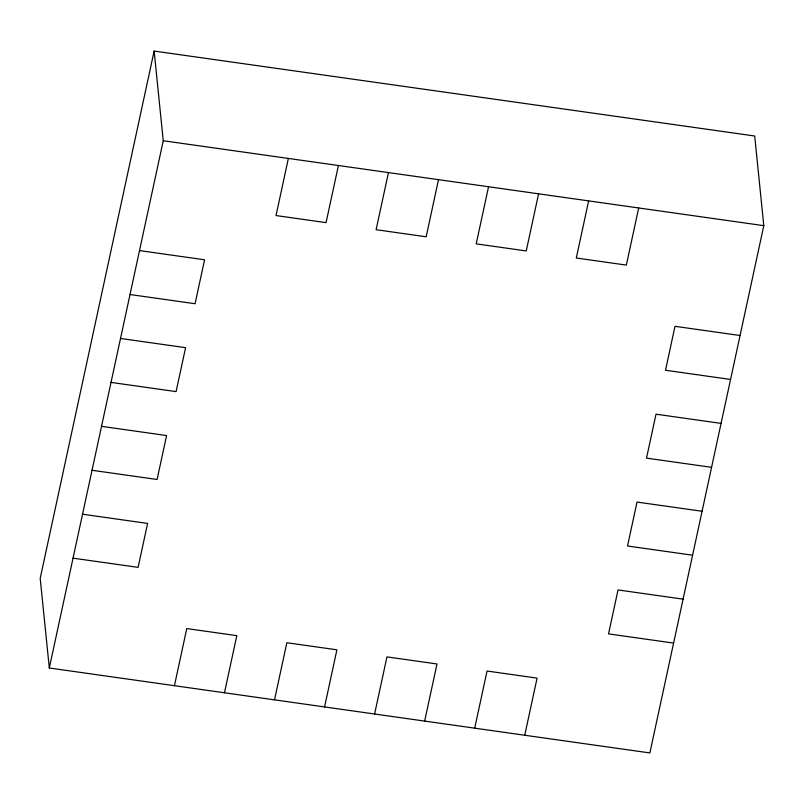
<?xml version="1.0" encoding="UTF-8"?>
<svg xmlns="http://www.w3.org/2000/svg" width="804" height="804" viewBox="0 0 804 804"><rect width="100%" height="100%" fill="white"/><g stroke="black" fill="none" stroke-linecap="round" stroke-linejoin="round"><path stroke-width="1.21" d="M154.137 51.064L40.2 578.337L49.305 668.003L649.863 752.936L763.8 225.663L754.695 135.997L154.137 51.064L163.252 140.74L49.305 668.003M174.428 685.701L186.769 628.577L236.808 635.652L224.467 692.777M288.365 158.428L276.023 215.552L326.062 222.628L338.414 165.513M274.516 699.852L286.857 642.738L336.906 649.813L324.565 706.927M388.453 172.589L376.111 229.703L426.16 236.788L438.502 179.664M374.604 714.012L386.955 656.888L436.994 663.963L424.653 721.087M488.551 186.739L476.199 243.863L526.248 250.938L538.59 193.814M474.702 728.163L487.043 671.038L537.092 678.114L524.741 735.238M588.639 200.899L576.297 258.014L626.346 265.089L638.688 207.975M163.252 140.74L763.8 225.663M139.514 250.587L204.568 259.782L195.081 303.731L130.017 294.525M740.062 335.509L674.998 326.313L665.511 370.252L730.565 379.448M120.52 338.464L185.583 347.67L176.086 391.608L111.022 382.402M721.077 423.386L656.014 414.191L646.516 458.129L711.58 467.325M101.535 426.341L166.589 435.547L157.092 479.485L92.038 470.28M702.083 511.264L637.019 502.068L627.532 546.006L692.586 555.202M82.541 514.218L147.604 523.424L138.107 567.363L73.043 558.157M683.088 599.141L618.035 589.945L608.538 633.884L673.601 643.079"/></g></svg>
